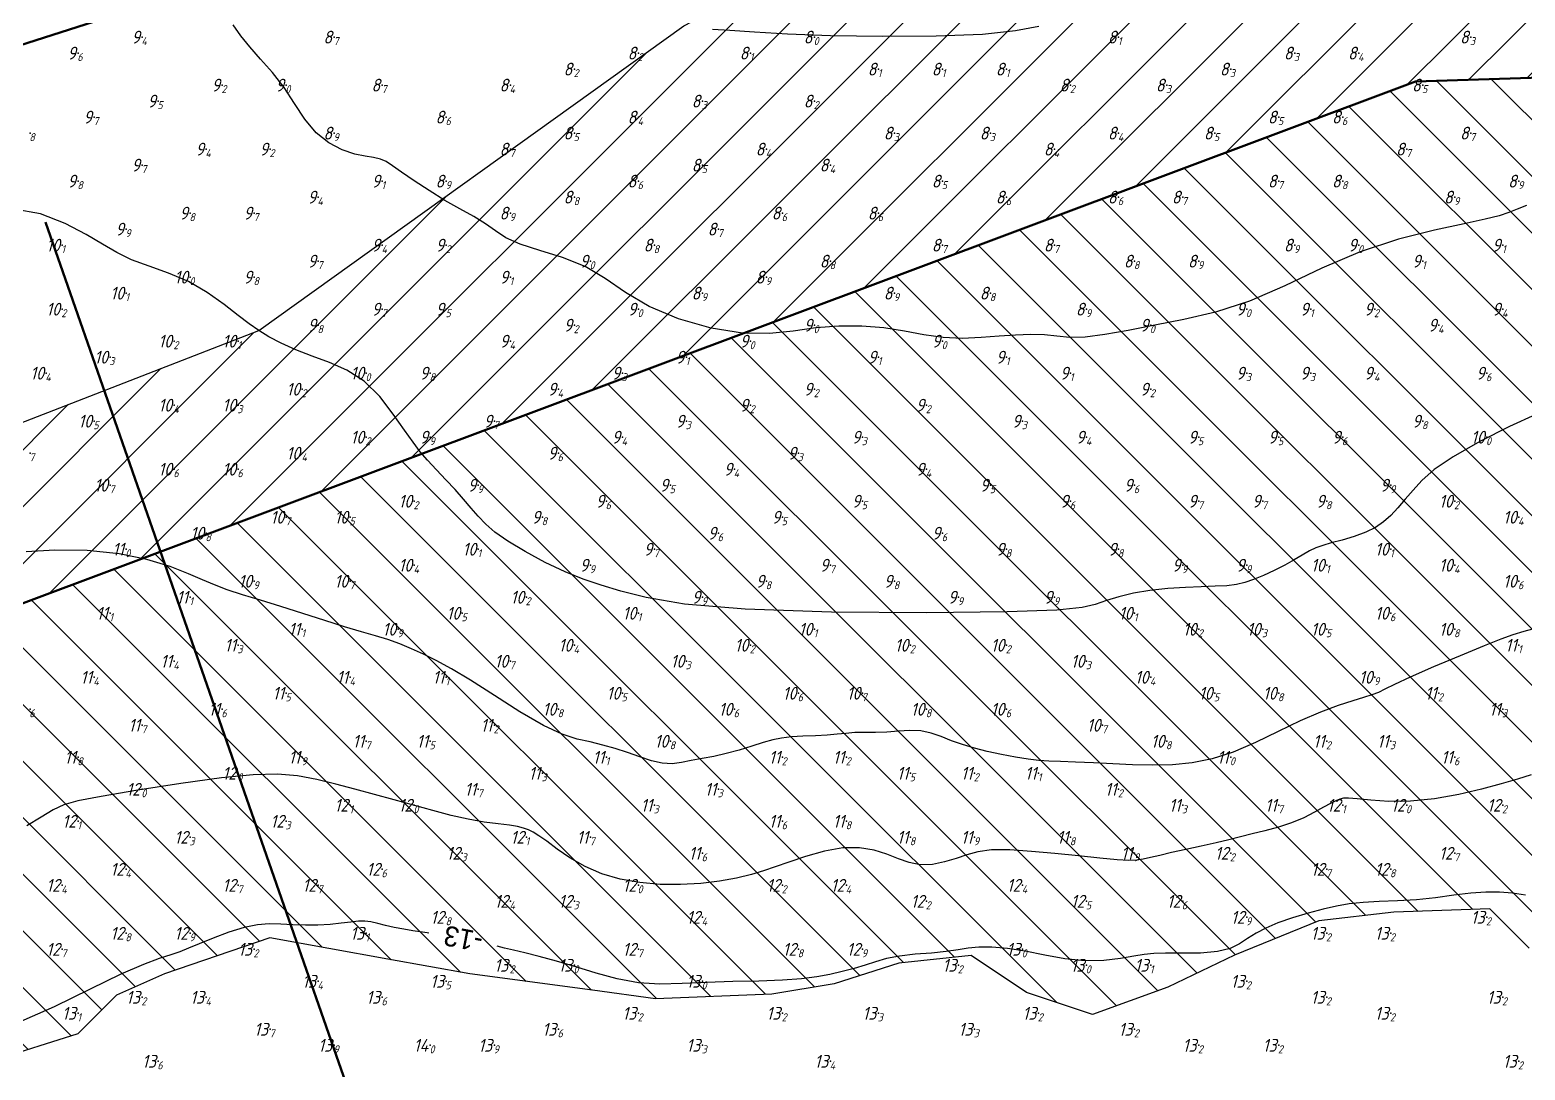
# Model space of a CAD drawing. Header units: feet. Extents: x 555402 to 556028, y 5031181 to 5031471.
# Drawn here: x 555762 to 555855.4, y 5031340.5 to 5031405.5 of the extents above; entities that cross this region are included whole.
import ezdxf
from ezdxf.enums import TextEntityAlignment as Align

# ---------------------------------------------------------------- set-up
doc = ezdxf.new("R2010")
doc.units = ezdxf.units.FT
doc.header["$LTSCALE"] = 5
doc.header["$MEASUREMENT"] = 0
for name, color, linetype in [('DEPTHS_TEXT', 7, 'CONTINUOUS'), ('POINTS', 8, 'CONTINUOUS'), ('POINTS_CON', 150, 'CONTINUOUS'), ('POINTS_ICON', 5, 'CONTINUOUS'), ('надписи', 7, 'CONTINUOUS'), ('Р__ОН_Р__ОТ', 7, 'CONTINUOUS')]:
    doc.layers.add(name, color=color, linetype=linetype)
doc.styles.add('ISO', font='iso')
doc.styles.add('TMODELF', font='tmodelf')

msp = doc.modelspace()

# ---------------------------------------------------------------- hatches: boundary and pattern name
at = {"layer": 'надписи'}
h = msp.add_hatch(dxfattribs=at)
h.set_pattern_fill('ANSI31', color=3, scale=20)
h.set_pattern_definition([(45, (49999, 150001), (-1.767766953, 1.767766953), [])])
h.paths.add_polyline_path([(555714.964, 5031352.165), (555710.898, 5031356.451), (555719.35, 5031364.55), (555776.284, 5031386.66), (555802.841, 5031405.701), (555833.352, 5031421.598), (555863.889, 5031428.732), (555912.025, 5031430.355), (555935.619, 5031436.004), (555956.183, 5031430.321), (555971.253, 5031414.506), (555982.185, 5031385.605), (555988.677, 5031368.434), (555965.436, 5031319.623), (555933.195, 5031404.906), (555848.54, 5031402.221)])
h = msp.add_hatch(dxfattribs=at)
h.set_pattern_fill('ANSI31', color=1, scale=20, angle=90)
h.set_pattern_definition([(135, (49999, 150001), (-1.767766953, -1.767766953), [])])
h.paths.add_polyline_path([(555933.307, 5031313.129), (555932.452, 5031317.399), (555938.091, 5031320.735), (555943.245, 5031319.902), (555950.805, 5031318.68), (555953.721, 5031322.924), (555953.721, 5031327.829), (555950.404, 5031331.147), (555950.071, 5031335.147), (555944.616, 5031336.101), (555939.39, 5031340.513), (555939.586, 5031345.125), (555927.865, 5031345.125), (555925.62, 5031349.036), (555924.608, 5031350.8), (555909.591, 5031350.025), (555908.379, 5031352.511), (555901.897, 5031354.689), (555895.41, 5031353.773), (555891.935, 5031351.487), (555888.362, 5031355.06), (555875.002, 5031355.592), (555870.051, 5031351.598), (555861.198, 5031348.063), (555855.653, 5031348.063), (555853.187, 5031350.529), (555847.189, 5031350.319), (555842.498, 5031349.77), (555837.245, 5031347.624), (555833.076, 5031345.639), (555828.373, 5031343.923), (555824.239, 5031345.294), (555820.789, 5031347.621), (555816.258, 5031347.134), (555812.229, 5031345.851), (555808.33, 5031345.202), (555801.068, 5031344.913), (555797.128, 5031345.437), (555789.464, 5031346.457), (555784.344, 5031347.388), (555776.977, 5031348.726), (555770.4, 5031346.466), (555767.404, 5031345.131), (555764.986, 5031342.713), (555759.688, 5031341.047), (555756.908, 5031340.831), (555752.883, 5031339.315), (555746.883, 5031340.145), (555735.975, 5031339.82), (555715.646, 5031341.444), (555707.891, 5031343.25), (555703.812, 5031344.982), (555700.378, 5031345.38), (555698.747, 5031346.089), (555848.54, 5031402.221), (555933.195, 5031404.906), (555965.436, 5031319.623)])

# ---------------------------------------------------------------- linework, layer by layer
at = {"layer": 'POINTS', "linetype": 'Continuous'}
for p in [(555769, 5031405, 9.4), (555781, 5031405, 8.7), (555811, 5031405, 8), (555830, 5031405, 8.1), (555852, 5031405, 8.3), (555765, 5031404, 9.6), (555800, 5031404, 8.2), (555807, 5031404, 8.1), (555841, 5031404, 8.3), (555845, 5031404, 8.4), (555796, 5031403, 8.2), (555815, 5031403, 8.1), (555819, 5031403, 8.1), (555823, 5031403, 8.1), (555837, 5031403, 8.3), (555774, 5031402, 9.2), (555778, 5031402, 9), (555784, 5031402, 8.7), (555792, 5031402, 8.4), (555827, 5031402, 8.2), (555833, 5031402, 8.3), (555849, 5031402, 8.5), (555770, 5031401, 9.5), (555804, 5031401, 8.3), (555811, 5031401, 8.2), (555766, 5031400, 9.7), (555788, 5031400, 8.6), (555800, 5031400, 8.4), (555840, 5031400, 8.5), (555844, 5031400, 8.6), (555762, 5031399, 9.8), (555781, 5031399, 8.9), (555796, 5031399, 8.5), (555816, 5031399, 8.3), (555822, 5031399, 8.3), (555830, 5031399, 8.4), (555836, 5031399, 8.5), (555852, 5031399, 8.7), (555773, 5031398, 9.4), (555777, 5031398, 9.2), (555792, 5031398, 8.7), (555808, 5031398, 8.4), (555826, 5031398, 8.4), (555848, 5031398, 8.7), (555769, 5031397, 9.7), (555804, 5031397, 8.5), (555812, 5031397, 8.4), (555765, 5031396, 9.8), (555784, 5031396, 9.1), (555788, 5031396, 8.9), (555800, 5031396, 8.6), (555819, 5031396, 8.5), (555840, 5031396, 8.7), (555844, 5031396, 8.8), (555855, 5031396, 8.9), (555780, 5031395, 9.4), (555796, 5031395, 8.8), (555823, 5031395, 8.6), (555830, 5031395, 8.6), (555834, 5031395, 8.7), (555851, 5031395, 8.9), (555772, 5031394, 9.8), (555776, 5031394, 9.7), (555792, 5031394, 8.9), (555809, 5031394, 8.6), (555815, 5031394, 8.6), (555768, 5031393, 9.9), (555805, 5031393, 8.7), (555764, 5031392, 10.1), (555784, 5031392, 9.4), (555788, 5031392, 9.2), (555801, 5031392, 8.8), (555819, 5031392, 8.7), (555826, 5031392, 8.7), (555841, 5031392, 8.9), (555845, 5031392, 9), (555854, 5031392, 9.1), (555780, 5031391, 9.7), (555797, 5031391, 9), (555812, 5031391, 8.8), (555831, 5031391, 8.8), (555835, 5031391, 8.9), (555849, 5031391, 9.1), (555772, 5031390, 10), (555776, 5031390, 9.8), (555792, 5031390, 9.1), (555808, 5031390, 8.9), (555768, 5031389, 10.1), (555804, 5031389, 8.9), (555816, 5031389, 8.9), (555822, 5031389, 8.8), (555764, 5031388, 10.2), (555784, 5031388, 9.7), (555788, 5031388, 9.5), (555800, 5031388, 9), (555828, 5031388, 8.9), (555838, 5031388, 9), (555842, 5031388, 9.1), (555846, 5031388, 9.2), (555854, 5031388, 9.4), (555780, 5031387, 9.8), (555796, 5031387, 9.2), (555811, 5031387, 9), (555832, 5031387, 9), (555850, 5031387, 9.4), (555771, 5031386, 10.2), (555775, 5031386, 10.1), (555792, 5031386, 9.4), (555807, 5031386, 9), (555819, 5031386, 9), (555767, 5031385, 10.3), (555803, 5031385, 9.1), (555815, 5031385, 9.1), (555823, 5031385, 9.1), (555763, 5031384, 10.4), (555783, 5031384, 10), (555787, 5031384, 9.8), (555799, 5031384, 9.3), (555827, 5031384, 9.1), (555838, 5031384, 9.3), (555842, 5031384, 9.3), (555846, 5031384, 9.4), (555853, 5031384, 9.6), (555779, 5031383, 10.2), (555795, 5031383, 9.4), (555811, 5031383, 9.2), (555832, 5031383, 9.2), (555771, 5031382, 10.4), (555775, 5031382, 10.3), (555807, 5031382, 9.2), (555818, 5031382, 9.2), (555766, 5031381, 10.5), (555791, 5031381, 9.7), (555803, 5031381, 9.3), (555824, 5031381, 9.3), (555849, 5031381, 9.8), (555783, 5031380, 10.2), (555787, 5031380, 9.9), (555799, 5031380, 9.4), (555814, 5031380, 9.3), (555828, 5031380, 9.4), (555835, 5031380, 9.5), (555840, 5031380, 9.5), (555844, 5031380, 9.6), (555853, 5031380, 10), (555762, 5031379, 10.7), (555779, 5031379, 10.4), (555795, 5031379, 9.6), (555810, 5031379, 9.3), (555771, 5031378, 10.6), (555775, 5031378, 10.6), (555806, 5031378, 9.4), (555818, 5031378, 9.4), (555767, 5031377, 10.7), (555790, 5031377, 9.9), (555802, 5031377, 9.5), (555822, 5031377, 9.5), (555831, 5031377, 9.6), (555847, 5031377, 9.9), (555786, 5031376, 10.2), (555798, 5031376, 9.6), (555814, 5031376, 9.5), (555827, 5031376, 9.6), (555835, 5031376, 9.7), (555839, 5031376, 9.7), (555843, 5031376, 9.8), (555851, 5031376, 10.2), (555778, 5031375, 10.7), (555782, 5031375, 10.5), (555794, 5031375, 9.8), (555809, 5031375, 9.5), (555855, 5031375, 10.4), (555773, 5031374, 10.8), (555805, 5031374, 9.6), (555819, 5031374, 9.6), (555768, 5031373, 11), (555790, 5031373, 10.1), (555801, 5031373, 9.7), (555823, 5031373, 9.8), (555830, 5031373, 9.8), (555847, 5031373, 10.1), (555786, 5031372, 10.4), (555797, 5031372, 9.9), (555812, 5031372, 9.7), (555834, 5031372, 9.9), (555838, 5031372, 9.9), (555843, 5031372, 10.1), (555851, 5031372, 10.4), (555776, 5031371, 10.9), (555782, 5031371, 10.7), (555808, 5031371, 9.8), (555816, 5031371, 9.8), (555855, 5031371, 10.6), (555772, 5031370, 11.1), (555793, 5031370, 10.2), (555804, 5031370, 9.9), (555820, 5031370, 9.9), (555826, 5031370, 9.9), (555767, 5031369, 11.1), (555789, 5031369, 10.5), (555800, 5031369, 10.1), (555831, 5031369, 10.1), (555847, 5031369, 10.6), (555779, 5031368, 11.1), (555785, 5031368, 10.9), (555811, 5031368, 10.1), (555835, 5031368, 10.2), (555839, 5031368, 10.3), (555843, 5031368, 10.5), (555851, 5031368, 10.8), (555775, 5031367, 11.3), (555796, 5031367, 10.4), (555807, 5031367, 10.2), (555817, 5031367, 10.2), (555823, 5031367, 10.2), (555855, 5031367, 11.1), (555771, 5031366, 11.4), (555792, 5031366, 10.7), (555803, 5031366, 10.3), (555828, 5031366, 10.3), (555766, 5031365, 11.4), (555782, 5031365, 11.4), (555788, 5031365, 11.1), (555832, 5031365, 10.4), (555846, 5031365, 10.9), (555778, 5031364, 11.5), (555799, 5031364, 10.5), (555810, 5031364, 10.6), (555814, 5031364, 10.7), (555836, 5031364, 10.5), (555840, 5031364, 10.8), (555850, 5031364, 11.2), (555762, 5031363, 11.6), (555774, 5031363, 11.6), (555795, 5031363, 10.8), (555806, 5031363, 10.6), (555818, 5031363, 10.8), (555823, 5031363, 10.6), (555854, 5031363, 11.3), (555769, 5031362, 11.7), (555791, 5031362, 11.2), (555829, 5031362, 10.7), (555783, 5031361, 11.7), (555787, 5031361, 11.5), (555802, 5031361, 10.8), (555833, 5031361, 10.8), (555843, 5031361, 11.2), (555847, 5031361, 11.3), (555765, 5031360, 11.8), (555779, 5031360, 11.9), (555798, 5031360, 11.1), (555809, 5031360, 11.2), (555813, 5031360, 11.2), (555837, 5031360, 11), (555851, 5031360, 11.6), (555775, 5031359, 12), (555794, 5031359, 11.3), (555817, 5031359, 11.5), (555821, 5031359, 11.2), (555825, 5031359, 11.1), (555769, 5031358, 12), (555790, 5031358, 11.7), (555805, 5031358, 11.3), (555830, 5031358, 11.2), (555782, 5031357, 12.1), (555786, 5031357, 12), (555801, 5031357, 11.3), (555834, 5031357, 11.3), (555840, 5031357, 11.7), (555844, 5031357, 12.1), (555848, 5031357, 12), (555854, 5031357, 12.2), (555765, 5031356, 12.1), (555778, 5031356, 12.3), (555809, 5031356, 11.6), (555813, 5031356, 11.8), (555772, 5031355, 12.3), (555793, 5031355, 12.1), (555797, 5031355, 11.7), (555817, 5031355, 11.8), (555821, 5031355, 11.9), (555827, 5031355, 11.8), (555789, 5031354, 12.3), (555804, 5031354, 11.6), (555831, 5031354, 11.9), (555837, 5031354, 12.2), (555851, 5031354, 12.7), (555768, 5031353, 12.4), (555784, 5031353, 12.6), (555843, 5031353, 12.7), (555847, 5031353, 12.8), (555764, 5031352, 12.4), (555775, 5031352, 12.7), (555780, 5031352, 12.7), (555800, 5031352, 12), (555809, 5031352, 12.2), (555813, 5031352, 12.4), (555824, 5031352, 12.4), (555792, 5031351, 12.4), (555796, 5031351, 12.3), (555818, 5031351, 12.2), (555828, 5031351, 12.5), (555834, 5031351, 12.6), (555788, 5031350, 12.8), (555804, 5031350, 12.4), (555838, 5031350, 12.9), (555853, 5031350, 13.2), (555768, 5031349, 12.8), (555772, 5031349, 12.9), (555783, 5031349, 13.1), (555843, 5031349, 13.2), (555847, 5031349, 13.2), (555764, 5031348, 12.7), (555776, 5031348, 13.2), (555800, 5031348, 12.7), (555810, 5031348, 12.8), (555814, 5031348, 12.9), (555824, 5031348, 13), (555792, 5031347, 13.2), (555796, 5031347, 13), (555820, 5031347, 13.2), (555828, 5031347, 13), (555832, 5031347, 13.1), (555780, 5031346, 13.4), (555788, 5031346, 13.5), (555804, 5031346, 13), (555838, 5031346, 13.2), (555769, 5031345, 13.2), (555773, 5031345, 13.4), (555784, 5031345, 13.6), (555843, 5031345, 13.2), (555854, 5031345, 13.2), (555765, 5031344, 13.1), (555800, 5031344, 13.2), (555809, 5031344, 13.2), (555815, 5031344, 13.3), (555825, 5031344, 13.2), (555847, 5031344, 13.2), (555777, 5031343, 13.7), (555795, 5031343, 13.6), (555821, 5031343, 13.3), (555831, 5031343, 13.2), (555781, 5031342, 13.9), (555787, 5031342, 14), (555791, 5031342, 13.9), (555804, 5031342, 13.3), (555835, 5031342, 13.2), (555840, 5031342, 13.2), (555770, 5031341, 13.6), (555812, 5031341, 13.4), (555855, 5031341, 13.2)]:
    msp.add_point(p, dxfattribs=at)
at = {"layer": 'POINTS_CON', "linetype": 'Continuous', "flags": 128}
for points in [[(555855.477, 5031394.477), (555854.898, 5031394.259), (555854.375, 5031394.042), (555853.762, 5031393.84), (555852.89, 5031393.619), (555851.583, 5031393.333), (555849.731, 5031392.935), (555847.491, 5031392.37), (555845.083, 5031391.583), (555842.698, 5031390.562), (555840.386, 5031389.466), (555838.167, 5031388.5), (555836.059, 5031387.815), (555834.08, 5031387.352), (555832.25, 5031387), (555830.59, 5031386.676), (555829.133, 5031386.407), (555827.917, 5031386.25), (555826.952, 5031386.237), (555826.141, 5031386.31), (555825.361, 5031386.389), (555824.509, 5031386.41), (555823.565, 5031386.377), (555822.528, 5031386.306), (555821.404, 5031386.222), (555820.225, 5031386.176), (555819.028, 5031386.222), (555817.835, 5031386.393), (555816.618, 5031386.626), (555815.333, 5031386.833), (555813.954, 5031386.944), (555812.519, 5031386.944), (555811.083, 5031386.833), (555809.673, 5031386.636), (555808.188, 5031386.475), (555806.5, 5031386.5), (555804.543, 5031386.821), (555802.512, 5031387.401), (555800.667, 5031388.167), (555799.185, 5031389.037), (555797.926, 5031389.907), (555796.667, 5031390.667), (555795.257, 5031391.237), (555793.835, 5031391.671), (555792.611, 5031392.056), (555791.728, 5031392.461), (555791.068, 5031392.891), (555790.444, 5031393.333), (555789.709, 5031393.783), (555788.854, 5031394.262), (555787.911, 5031394.8), (555786.922, 5031395.408), (555785.982, 5031396.023), (555785.2, 5031396.561), (555784.648, 5031396.958), (555784.247, 5031397.223), (555783.883, 5031397.383), (555783.457, 5031397.473), (555782.93, 5031397.553), (555782.278, 5031397.694), (555781.497, 5031397.96), (555780.66, 5031398.392), (555779.861, 5031399.028), (555779.164, 5031399.88), (555778.522, 5031400.861), (555777.861, 5031401.861), (555777.134, 5031402.788), (555776.394, 5031403.629), (555775.722, 5031404.389), (555775.171, 5031405.083), (555774.683, 5031405.759)], [(555825.019, 5031405.673), (555823.565, 5031405.383), (555821.5, 5031405.167), (555818.593, 5031405.052), (555815.241, 5031405.031), (555812, 5031405.083), (555809.323, 5031405.188), (555807.247, 5031405.312), (555805.708, 5031405.417), (555804.63, 5031405.478)], [(555856.154, 5031368.092), (555855.311, 5031367.856), (555854.617, 5031367.647), (555853.876, 5031367.382), (555852.833, 5031366.967), (555851.341, 5031366.348), (555849.673, 5031365.641), (555848.208, 5031365), (555847.23, 5031364.545), (555846.635, 5031364.251), (555846.222, 5031364.056), (555845.811, 5031363.9), (555845.305, 5031363.739), (555844.625, 5031363.528), (555843.716, 5031363.228), (555842.603, 5031362.818), (555841.333, 5031362.278), (555839.956, 5031361.613), (555838.538, 5031360.919), (555837.15, 5031360.317), (555835.843, 5031359.899), (555834.596, 5031359.651), (555833.367, 5031359.533), (555832.125, 5031359.506), (555830.875, 5031359.536), (555829.633, 5031359.592), (555828.423, 5031359.647), (555827.31, 5031359.695), (555826.367, 5031359.733), (555825.633, 5031359.765), (555825.005, 5031359.807), (555824.344, 5031359.881), (555823.551, 5031360.002), (555822.673, 5031360.165), (555821.794, 5031360.356), (555820.985, 5031360.563), (555820.246, 5031360.788), (555819.563, 5031361.032), (555818.921, 5031361.288), (555818.291, 5031361.513), (555817.643, 5031361.655), (555816.956, 5031361.681), (555816.241, 5031361.634), (555815.519, 5031361.576), (555814.81, 5031361.554), (555814.135, 5031361.551), (555813.517, 5031361.539), (555812.96, 5031361.495), (555812.408, 5031361.433), (555811.789, 5031361.378), (555811.057, 5031361.344), (555810.28, 5031361.319), (555809.556, 5031361.278), (555808.947, 5031361.203), (555808.392, 5031361.083), (555807.794, 5031360.913), (555807.084, 5031360.692), (555806.295, 5031360.451), (555805.486, 5031360.229), (555804.707, 5031360.054), (555803.976, 5031359.915), (555803.305, 5031359.79), (555802.694, 5031359.672), (555802.104, 5031359.599), (555801.489, 5031359.622), (555800.811, 5031359.775), (555800.081, 5031360.017), (555799.322, 5031360.289), (555798.552, 5031360.541), (555797.774, 5031360.763), (555796.989, 5031360.956), (555796.177, 5031361.141), (555795.242, 5031361.435), (555794.067, 5031361.975), (555792.594, 5031362.838), (555791, 5031363.86), (555789.517, 5031364.817), (555788.322, 5031365.536), (555787.372, 5031366.05), (555786.567, 5031366.442), (555785.818, 5031366.781), (555785.088, 5031367.083), (555784.35, 5031367.35), (555783.572, 5031367.591), (555782.694, 5031367.843), (555781.65, 5031368.15), (555780.402, 5031368.541), (555779.036, 5031368.981), (555777.667, 5031369.417), (555776.394, 5031369.808), (555775.263, 5031370.155), (555774.306, 5031370.472), (555773.519, 5031370.775), (555772.769, 5031371.096), (555771.889, 5031371.472), (555770.741, 5031371.92), (555769.296, 5031372.367), (555767.556, 5031372.722), (555765.563, 5031372.912), (555763.539, 5031372.94), (555761.75, 5031372.833)], [(555855.767, 5031358.9), (555854.919, 5031358.637), (555853.893, 5031358.33), (555852.667, 5031358), (555851.243, 5031357.676), (555849.722, 5031357.407), (555848.229, 5031357.25), (555846.879, 5031357.237), (555845.747, 5031357.315), (555844.898, 5031357.407), (555844.365, 5031357.452), (555844.05, 5031357.44), (555843.822, 5031357.38), (555843.565, 5031357.272), (555843.234, 5031357.108), (555842.798, 5031356.874), (555842.236, 5031356.566), (555841.563, 5031356.225), (555840.8, 5031355.9), (555839.976, 5031355.63), (555839.137, 5031355.407), (555838.339, 5031355.211), (555837.61, 5031355.025), (555836.888, 5031354.838), (555836.089, 5031354.644), (555835.161, 5031354.439), (555834.189, 5031354.233), (555833.294, 5031354.04), (555832.567, 5031353.871), (555831.995, 5031353.733), (555831.536, 5031353.631), (555831.129, 5031353.569), (555830.637, 5031353.554), (555829.905, 5031353.595), (555828.824, 5031353.694), (555827.483, 5031353.832), (555826.017, 5031353.983), (555824.556, 5031354.121), (555823.206, 5031354.21), (555822.067, 5031354.211), (555821.199, 5031354.1), (555820.506, 5031353.907), (555819.85, 5031353.678), (555819.126, 5031353.458), (555818.361, 5031353.305), (555817.611, 5031353.278), (555816.917, 5031353.414), (555816.241, 5031353.66), (555815.528, 5031353.944), (555814.728, 5031354.193), (555813.818, 5031354.344), (555812.778, 5031354.333), (555811.615, 5031354.128), (555810.44, 5031353.798), (555809.389, 5031353.444), (555808.549, 5031353.144), (555807.821, 5031352.893), (555807.056, 5031352.667), (555806.136, 5031352.449), (555805.068, 5031352.255), (555803.889, 5031352.111), (555802.637, 5031352.039), (555801.354, 5031352.053), (555800.083, 5031352.167), (555798.864, 5031352.389), (555797.719, 5031352.722), (555796.667, 5031353.167), (555795.726, 5031353.707), (555794.92, 5031354.265), (555794.271, 5031354.75), (555793.789, 5031355.091), (555793.427, 5031355.312), (555793.125, 5031355.458), (555792.822, 5031355.571), (555792.449, 5031355.665), (555791.938, 5031355.75), (555791.236, 5031355.838), (555790.368, 5031355.954), (555789.375, 5031356.125), (555788.295, 5031356.37), (555787.15, 5031356.671), (555785.958, 5031357), (555784.739, 5031357.333), (555783.511, 5031357.667), (555782.292, 5031358), (555781.094, 5031358.327), (555779.906, 5031358.617), (555778.708, 5031358.833), (555777.449, 5031358.94), (555775.94, 5031358.912), (555773.958, 5031358.722), (555771.412, 5031358.37), (555768.723, 5031357.944), (555766.444, 5031357.556), (555764.975, 5031357.278), (555764.099, 5031357.037), (555763.444, 5031356.722), (555762.701, 5031356.257), (555761.79, 5031355.706)], [(555855.41, 5031351.386), (555854.6, 5031351.5), (555853.793, 5031351.567), (555852.941, 5031351.567), (555852, 5031351.5), (555850.941, 5031351.374), (555849.793, 5031351.226), (555848.6, 5031351.1), (555847.41, 5031351.027), (555846.279, 5031350.984), (555845.267, 5031350.933), (555844.404, 5031350.844), (555843.611, 5031350.705), (555842.778, 5031350.511), (555841.833, 5031350.262), (555840.852, 5031349.971), (555839.944, 5031349.656), (555839.195, 5031349.33), (555838.582, 5031349), (555838.056, 5031348.667), (555837.554, 5031348.34), (555836.968, 5031348.056), (555836.178, 5031347.856), (555835.119, 5031347.765), (555833.962, 5031347.749), (555832.933, 5031347.756), (555832.188, 5031347.739), (555831.597, 5031347.683), (555830.956, 5031347.578), (555830.106, 5031347.428), (555829.064, 5031347.301), (555827.889, 5031347.278), (555826.64, 5031347.411), (555825.379, 5031347.64), (555824.167, 5031347.875), (555823.059, 5031348.042), (555822.085, 5031348.127), (555821.267, 5031348.133), (555820.599, 5031348.067), (555819.968, 5031347.961), (555819.233, 5031347.853), (555818.303, 5031347.768), (555817.278, 5031347.687), (555816.308, 5031347.578), (555815.505, 5031347.419), (555814.82, 5031347.222), (555814.167, 5031347.011), (555813.474, 5031346.805), (555812.735, 5031346.61), (555811.958, 5031346.433), (555811.136, 5031346.279), (555810.184, 5031346.154), (555809, 5031346.067), (555807.528, 5031346.017), (555805.889, 5031345.983), (555804.25, 5031345.933), (555802.741, 5031345.858), (555801.343, 5031345.82), (555800, 5031345.9), (555798.67, 5031346.152), (555797.361, 5031346.518), (555796.092, 5031346.91), (555794.89, 5031347.258), (555793.806, 5031347.545), (555792.896, 5031347.773), (555792.194, 5031347.945), (555791.645, 5031348.078), (555791.172, 5031348.191)], [(555786.917, 5031349.009), (555786.814, 5031349.025), (555786.649, 5031349.049), (555786.357, 5031349.091), (555785.902, 5031349.158), (555785.339, 5031349.25), (555784.751, 5031349.364), (555784.206, 5031349.495), (555783.718, 5031349.62), (555783.286, 5031349.714), (555782.901, 5031349.756), (555782.506, 5031349.75), (555782.033, 5031349.705), (555781.435, 5031349.632), (555780.735, 5031349.558), (555779.975, 5031349.511), (555779.195, 5031349.509), (555778.419, 5031349.537), (555777.667, 5031349.571), (555776.944, 5031349.583), (555776.2, 5031349.53), (555775.367, 5031349.367), (555774.411, 5031349.07), (555773.433, 5031348.701), (555772.567, 5031348.344), (555771.901, 5031348.064), (555771.349, 5031347.843), (555770.783, 5031347.644), (555770.072, 5031347.417), (555769.078, 5031347.057), (555767.667, 5031346.444), (555765.756, 5031345.514), (555763.494, 5031344.412), (555761.083, 5031343.333)]]:
    msp.add_lwpolyline(points, dxfattribs=at)
at = {"layer": 'POINTS_ICON', "linetype": 'Continuous', "flags": 128}
msp.add_lwpolyline([(555856.056, 5031381.417), (555854.42, 5031380.671), (555852.562, 5031379.727), (555850.889, 5031378.778), (555849.71, 5031377.972), (555848.938, 5031377.296), (555848.389, 5031376.694), (555847.905, 5031376.123), (555847.447, 5031375.59), (555847, 5031375.111), (555846.547, 5031374.702), (555846.045, 5031374.354), (555845.444, 5031374.056), (555844.722, 5031373.796), (555843.963, 5031373.574), (555843.278, 5031373.389), (555842.746, 5031373.235), (555842.319, 5031373.08), (555841.917, 5031372.889), (555841.471, 5031372.634), (555840.96, 5031372.329), (555840.375, 5031372), (555839.719, 5031371.671), (555839.045, 5031371.366), (555838.417, 5031371.111), (555837.874, 5031370.924), (555837.353, 5031370.798), (555836.764, 5031370.722), (555836.035, 5031370.681), (555835.164, 5031370.652), (555834.167, 5031370.611), (555833.071, 5031370.536), (555831.957, 5031370.418), (555830.917, 5031370.25), (555830.02, 5031370.033), (555829.24, 5031369.791), (555828.528, 5031369.556), (555827.713, 5031369.353), (555826.143, 5031369.193), (555823.042, 5031369.083), (555818, 5031369.034), (555812.069, 5031369.077), (555806.667, 5031369.25), (555802.879, 5031369.57), (555800.477, 5031369.976), (555798.903, 5031370.389), (555797.666, 5031370.754), (555796.552, 5031371.126), (555795.417, 5031371.583), (555794.167, 5031372.179), (555792.917, 5031372.849), (555791.833, 5031373.5), (555791.037, 5031374.064), (555790.463, 5031374.566), (555790, 5031375.056), (555789.551, 5031375.574), (555789.078, 5031376.13), (555788.556, 5031376.722), (555787.973, 5031377.346), (555787.379, 5031377.969), (555786.833, 5031378.556), (555786.372, 5031379.095), (555785.924, 5031379.683), (555785.389, 5031380.444), (555784.69, 5031381.447), (555783.837, 5031382.535), (555782.861, 5031383.5), (555781.796, 5031384.187), (555780.694, 5031384.665), (555779.611, 5031385.056), (555778.598, 5031385.459), (555777.689, 5031385.874), (555776.917, 5031386.278), (555776.284, 5031386.66), (555775.688, 5031387.08), (555775, 5031387.611), (555774.119, 5031388.294), (555773.066, 5031389.039), (555771.889, 5031389.722), (555770.646, 5031390.254), (555769.428, 5031390.681), (555768.333, 5031391.083), (555767.414, 5031391.531), (555766.531, 5031392.052), (555765.5, 5031392.667), (555764.185, 5031393.355), (555762.648, 5031393.951), (555761, 5031394.25)], dxfattribs=at)
at = {"layer": 'надписи', "color": 6, "linetype": 'Continuous', "lineweight": 50}
msp.add_line((555762.953, 5031393.431), (555804.305, 5031275.036), dxfattribs=at)
at = {"layer": 'надписи', "color": 3, "flags": 128}
msp.add_lwpolyline([(555714.964, 5031352.165), (555710.898, 5031356.451), (555719.35, 5031364.55), (555776.284, 5031386.66), (555802.841, 5031405.701), (555833.352, 5031421.598), (555863.889, 5031428.732), (555912.025, 5031430.355), (555935.619, 5031436.004), (555956.183, 5031430.321), (555971.253, 5031414.506), (555982.185, 5031385.605), (555988.677, 5031368.434), (555965.436, 5031319.623), (555933.195, 5031404.906), (555848.54, 5031402.221), (555714.964, 5031352.165)], dxfattribs=at)
at = {"layer": 'надписи', "color": 1, "linetype": 'Continuous', "lineweight": 100, "flags": 128}
msp.add_lwpolyline([(555696.236, 5031345.147), (555848.54, 5031402.221), (555933.195, 5031404.906), (555965.436, 5031319.623), (555724.081, 5031270.839), (555696.236, 5031345.147)], dxfattribs=at)
at = {"layer": 'надписи', "color": 1, "flags": 128}
for points in [[(555698.747, 5031346.089), (555848.54, 5031402.221), (555933.195, 5031404.906), (555965.436, 5031319.623), (555933.307, 5031313.129)], [(555855.653, 5031348.063), (555853.187, 5031350.529), (555847.189, 5031350.319), (555842.498, 5031349.77), (555837.245, 5031347.624), (555833.076, 5031345.639), (555828.373, 5031343.923), (555824.239, 5031345.294), (555820.789, 5031347.621), (555816.258, 5031347.134), (555812.229, 5031345.851), (555808.33, 5031345.202), (555801.068, 5031344.913), (555797.128, 5031345.437), (555789.464, 5031346.457), (555784.344, 5031347.388), (555776.977, 5031348.726), (555770.4, 5031346.466), (555767.404, 5031345.131), (555764.986, 5031342.713), (555759.688, 5031341.047)]]:
    msp.add_lwpolyline(points, dxfattribs=at)
at = {"layer": 'Р__ОН_Р__ОТ', "color": 96, "linetype": 'Continuous', "lineweight": 50, "flags": 128}
msp.add_lwpolyline([(555417.7, 5031197.3), (555647.7, 5031255.4), (555995.5, 5031325.7), (556001.9, 5031346.7), (555967.5, 5031457.8), (555918.6, 5031446.9), (555891.9, 5031446.3), (555408.8, 5031291.6), (555417.7, 5031197.3)], close=True, dxfattribs=at)

# ---------------------------------------------------------------- texts
at = {"layer": 'DEPTHS_TEXT', "linetype": 'Continuous', "style": 'ISO', "oblique": 15}
for s, p in [('9', (555768.866, 5031405)), ('8', (555780.866, 5031405)), ('8', (555810.866, 5031405)), ('8', (555829.866, 5031405)), ('8', (555851.866, 5031405)), ('9', (555764.866, 5031404)), ('8', (555799.866, 5031404)), ('8', (555806.866, 5031404)), ('8', (555840.866, 5031404)), ('8', (555844.866, 5031404)), ('8', (555795.866, 5031403)), ('8', (555814.866, 5031403)), ('8', (555818.866, 5031403)), ('8', (555822.866, 5031403)), ('8', (555836.866, 5031403)), ('9', (555773.866, 5031402)), ('9', (555777.866, 5031402)), ('8', (555783.866, 5031402)), ('8', (555791.866, 5031402)), ('8', (555826.866, 5031402)), ('8', (555832.866, 5031402)), ('8', (555848.866, 5031402)), ('9', (555769.866, 5031401)), ('8', (555803.866, 5031401)), ('8', (555810.866, 5031401)), ('9', (555765.866, 5031400)), ('8', (555787.866, 5031400)), ('8', (555799.866, 5031400)), ('8', (555839.866, 5031400)), ('8', (555843.866, 5031400)), ('8', (555780.866, 5031399)), ('8', (555795.866, 5031399)), ('8', (555815.866, 5031399)), ('8', (555821.866, 5031399)), ('8', (555829.866, 5031399)), ('8', (555835.866, 5031399)), ('8', (555851.866, 5031399)), ('9', (555772.866, 5031398)), ('9', (555776.866, 5031398)), ('8', (555791.866, 5031398)), ('8', (555807.866, 5031398)), ('8', (555825.866, 5031398)), ('8', (555847.866, 5031398)), ('9', (555768.866, 5031397)), ('8', (555803.866, 5031397)), ('8', (555811.866, 5031397)), ('9', (555764.866, 5031396)), ('9', (555783.866, 5031396)), ('8', (555787.866, 5031396)), ('8', (555799.866, 5031396)), ('8', (555818.866, 5031396)), ('8', (555839.866, 5031396)), ('8', (555843.866, 5031396)), ('8', (555854.866, 5031396)), ('9', (555779.866, 5031395)), ('8', (555795.866, 5031395)), ('8', (555822.866, 5031395)), ('8', (555829.866, 5031395)), ('8', (555833.866, 5031395)), ('8', (555850.866, 5031395)), ('9', (555771.866, 5031394)), ('9', (555775.866, 5031394)), ('8', (555791.866, 5031394)), ('8', (555808.866, 5031394)), ('8', (555814.866, 5031394)), ('9', (555767.866, 5031393)), ('8', (555804.866, 5031393)), ('10', (555763.866, 5031392)), ('9', (555783.866, 5031392)), ('9', (555787.866, 5031392)), ('8', (555800.866, 5031392)), ('8', (555818.866, 5031392)), ('8', (555825.866, 5031392)), ('8', (555840.866, 5031392)), ('9', (555844.866, 5031392)), ('9', (555853.866, 5031392)), ('9', (555779.866, 5031391)), ('9', (555796.866, 5031391)), ('8', (555811.866, 5031391)), ('8', (555830.866, 5031391)), ('8', (555834.866, 5031391)), ('9', (555848.866, 5031391)), ('10', (555771.866, 5031390)), ('9', (555775.866, 5031390)), ('9', (555791.866, 5031390)), ('8', (555807.866, 5031390)), ('10', (555767.866, 5031389)), ('8', (555803.866, 5031389)), ('8', (555815.866, 5031389)), ('8', (555821.866, 5031389)), ('10', (555763.866, 5031388)), ('9', (555783.866, 5031388)), ('9', (555787.866, 5031388)), ('9', (555799.866, 5031388)), ('8', (555827.866, 5031388)), ('9', (555837.866, 5031388)), ('9', (555841.866, 5031388)), ('9', (555845.866, 5031388)), ('9', (555853.866, 5031388)), ('9', (555779.866, 5031387)), ('9', (555795.866, 5031387)), ('9', (555810.866, 5031387)), ('9', (555831.866, 5031387)), ('9', (555849.866, 5031387)), ('10', (555770.866, 5031386)), ('10', (555774.866, 5031386)), ('9', (555791.866, 5031386)), ('9', (555806.866, 5031386)), ('9', (555818.866, 5031386)), ('10', (555766.866, 5031385)), ('9', (555802.866, 5031385)), ('9', (555814.866, 5031385)), ('9', (555822.866, 5031385)), ('10', (555762.866, 5031384)), ('10', (555782.866, 5031384)), ('9', (555786.866, 5031384)), ('9', (555798.866, 5031384)), ('9', (555826.866, 5031384)), ('9', (555837.866, 5031384)), ('9', (555841.866, 5031384)), ('9', (555845.866, 5031384)), ('9', (555852.866, 5031384)), ('10', (555778.866, 5031383)), ('9', (555794.866, 5031383)), ('9', (555810.866, 5031383)), ('9', (555831.866, 5031383)), ('10', (555770.866, 5031382)), ('10', (555774.866, 5031382)), ('9', (555806.866, 5031382)), ('9', (555817.866, 5031382)), ('10', (555765.866, 5031381)), ('9', (555790.866, 5031381)), ('9', (555802.866, 5031381)), ('9', (555823.866, 5031381)), ('9', (555848.866, 5031381)), ('10', (555782.866, 5031380)), ('9', (555786.866, 5031380)), ('9', (555798.866, 5031380)), ('9', (555813.866, 5031380)), ('9', (555827.866, 5031380)), ('9', (555834.866, 5031380)), ('9', (555839.866, 5031380)), ('9', (555843.866, 5031380)), ('10', (555852.866, 5031380)), ('10', (555778.866, 5031379)), ('9', (555794.866, 5031379)), ('9', (555809.866, 5031379)), ('10', (555770.866, 5031378)), ('10', (555774.866, 5031378)), ('9', (555805.866, 5031378)), ('9', (555817.866, 5031378)), ('10', (555766.866, 5031377)), ('9', (555789.866, 5031377)), ('9', (555801.866, 5031377)), ('9', (555821.866, 5031377)), ('9', (555830.866, 5031377)), ('9', (555846.866, 5031377)), ('10', (555785.866, 5031376)), ('9', (555797.866, 5031376)), ('9', (555813.866, 5031376)), ('9', (555826.866, 5031376)), ('9', (555834.866, 5031376)), ('9', (555838.866, 5031376)), ('9', (555842.866, 5031376)), ('10', (555850.866, 5031376)), ('10', (555777.866, 5031375)), ('10', (555781.866, 5031375)), ('9', (555793.866, 5031375)), ('9', (555808.866, 5031375)), ('10', (555854.866, 5031375)), ('10', (555772.866, 5031374)), ('9', (555804.866, 5031374)), ('9', (555818.866, 5031374)), ('11', (555767.866, 5031373)), ('10', (555789.866, 5031373)), ('9', (555800.866, 5031373)), ('9', (555822.866, 5031373)), ('9', (555829.866, 5031373)), ('10', (555846.866, 5031373)), ('10', (555785.866, 5031372)), ('9', (555796.866, 5031372)), ('9', (555811.866, 5031372)), ('9', (555833.866, 5031372)), ('9', (555837.866, 5031372)), ('10', (555842.866, 5031372)), ('10', (555850.866, 5031372)), ('10', (555775.866, 5031371)), ('10', (555781.866, 5031371)), ('9', (555807.866, 5031371)), ('9', (555815.866, 5031371)), ('10', (555854.866, 5031371)), ('11', (555771.866, 5031370)), ('10', (555792.866, 5031370)), ('9', (555803.866, 5031370)), ('9', (555819.866, 5031370)), ('9', (555825.866, 5031370)), ('11', (555766.866, 5031369)), ('10', (555788.866, 5031369)), ('10', (555799.866, 5031369)), ('10', (555830.866, 5031369)), ('10', (555846.866, 5031369)), ('11', (555778.866, 5031368)), ('10', (555784.866, 5031368)), ('10', (555810.866, 5031368)), ('10', (555834.866, 5031368)), ('10', (555838.866, 5031368)), ('10', (555842.866, 5031368)), ('10', (555850.866, 5031368)), ('11', (555774.866, 5031367)), ('10', (555795.866, 5031367)), ('10', (555806.866, 5031367)), ('10', (555816.866, 5031367)), ('10', (555822.866, 5031367)), ('11', (555854.866, 5031367)), ('11', (555770.866, 5031366)), ('10', (555791.866, 5031366)), ('10', (555802.866, 5031366)), ('10', (555827.866, 5031366)), ('11', (555765.866, 5031365)), ('11', (555781.866, 5031365)), ('11', (555787.866, 5031365)), ('10', (555831.866, 5031365)), ('10', (555845.866, 5031365)), ('11', (555777.866, 5031364)), ('10', (555798.866, 5031364)), ('10', (555809.866, 5031364)), ('10', (555813.866, 5031364)), ('10', (555835.866, 5031364)), ('10', (555839.866, 5031364)), ('11', (555849.866, 5031364)), ('11', (555773.866, 5031363)), ('10', (555794.866, 5031363)), ('10', (555805.866, 5031363)), ('10', (555817.866, 5031363)), ('10', (555822.866, 5031363)), ('11', (555853.866, 5031363)), ('11', (555768.866, 5031362)), ('11', (555790.866, 5031362)), ('10', (555828.866, 5031362)), ('11', (555782.866, 5031361)), ('11', (555786.866, 5031361)), ('10', (555801.866, 5031361)), ('10', (555832.866, 5031361)), ('11', (555842.866, 5031361)), ('11', (555846.866, 5031361)), ('11', (555764.866, 5031360)), ('11', (555778.866, 5031360)), ('11', (555797.866, 5031360)), ('11', (555808.866, 5031360)), ('11', (555812.866, 5031360)), ('11', (555836.866, 5031360)), ('11', (555850.866, 5031360)), ('12', (555774.866, 5031359)), ('11', (555793.866, 5031359)), ('11', (555816.866, 5031359)), ('11', (555820.866, 5031359)), ('11', (555824.866, 5031359)), ('12', (555768.866, 5031358)), ('11', (555789.866, 5031358)), ('11', (555804.866, 5031358)), ('11', (555829.866, 5031358)), ('12', (555781.866, 5031357)), ('12', (555785.866, 5031357)), ('11', (555800.866, 5031357)), ('11', (555833.866, 5031357)), ('11', (555839.866, 5031357)), ('12', (555843.866, 5031357)), ('12', (555847.866, 5031357)), ('12', (555853.866, 5031357)), ('12', (555764.866, 5031356)), ('12', (555777.866, 5031356)), ('11', (555808.866, 5031356)), ('11', (555812.866, 5031356)), ('12', (555771.866, 5031355)), ('12', (555792.866, 5031355)), ('11', (555796.866, 5031355)), ('11', (555816.866, 5031355)), ('11', (555820.866, 5031355)), ('11', (555826.866, 5031355)), ('12', (555788.866, 5031354)), ('11', (555803.866, 5031354)), ('11', (555830.866, 5031354)), ('12', (555836.866, 5031354)), ('12', (555850.866, 5031354)), ('12', (555767.866, 5031353)), ('12', (555783.866, 5031353)), ('12', (555842.866, 5031353)), ('12', (555846.866, 5031353)), ('12', (555763.866, 5031352)), ('12', (555774.866, 5031352)), ('12', (555779.866, 5031352)), ('12', (555799.866, 5031352)), ('12', (555808.866, 5031352)), ('12', (555812.866, 5031352)), ('12', (555823.866, 5031352)), ('12', (555791.866, 5031351)), ('12', (555795.866, 5031351)), ('12', (555817.866, 5031351)), ('12', (555827.866, 5031351)), ('12', (555833.866, 5031351)), ('12', (555787.866, 5031350)), ('12', (555803.866, 5031350)), ('12', (555837.866, 5031350)), ('13', (555852.866, 5031350)), ('12', (555767.866, 5031349)), ('12', (555771.866, 5031349)), ('13', (555782.866, 5031349)), ('13', (555842.866, 5031349)), ('13', (555846.866, 5031349)), ('12', (555763.866, 5031348)), ('13', (555775.866, 5031348)), ('12', (555799.866, 5031348)), ('12', (555809.866, 5031348)), ('12', (555813.866, 5031348)), ('13', (555823.866, 5031348)), ('13', (555791.866, 5031347)), ('13', (555795.866, 5031347)), ('13', (555819.866, 5031347)), ('13', (555827.866, 5031347)), ('13', (555831.866, 5031347)), ('13', (555779.866, 5031346)), ('13', (555787.866, 5031346)), ('13', (555803.866, 5031346)), ('13', (555837.866, 5031346)), ('13', (555768.866, 5031345)), ('13', (555772.866, 5031345)), ('13', (555783.866, 5031345)), ('13', (555842.866, 5031345)), ('13', (555853.866, 5031345)), ('13', (555764.866, 5031344)), ('13', (555799.866, 5031344)), ('13', (555808.866, 5031344)), ('13', (555814.866, 5031344)), ('13', (555824.866, 5031344)), ('13', (555846.866, 5031344)), ('13', (555776.866, 5031343)), ('13', (555794.866, 5031343)), ('13', (555820.866, 5031343)), ('13', (555830.866, 5031343)), ('13', (555780.866, 5031342)), ('14', (555786.866, 5031342)), ('13', (555790.866, 5031342)), ('13', (555803.866, 5031342)), ('13', (555834.866, 5031342)), ('13', (555839.866, 5031342)), ('13', (555769.866, 5031341)), ('13', (555811.866, 5031341)), ('13', (555854.866, 5031341))]:
    msp.add_text(s, height=0.8, dxfattribs=at).set_placement(p, align=Align.MIDDLE_RIGHT)
for s, p in [('4', (555768.95, 5031405)), ('7', (555780.95, 5031405)), ('0', (555810.95, 5031405)), ('1', (555829.95, 5031405)), ('3', (555851.95, 5031405)), ('6', (555764.95, 5031404)), ('2', (555799.95, 5031404)), ('1', (555806.95, 5031404)), ('3', (555840.95, 5031404)), ('4', (555844.95, 5031404)), ('2', (555795.95, 5031403)), ('1', (555814.95, 5031403)), ('1', (555818.95, 5031403)), ('1', (555822.95, 5031403)), ('3', (555836.95, 5031403)), ('2', (555773.95, 5031402)), ('0', (555777.95, 5031402)), ('7', (555783.95, 5031402)), ('4', (555791.95, 5031402)), ('2', (555826.95, 5031402)), ('3', (555832.95, 5031402)), ('5', (555848.95, 5031402)), ('5', (555769.95, 5031401)), ('3', (555803.95, 5031401)), ('2', (555810.95, 5031401)), ('7', (555765.95, 5031400)), ('6', (555787.95, 5031400)), ('4', (555799.95, 5031400)), ('5', (555839.95, 5031400)), ('6', (555843.95, 5031400)), ('8', (555761.95, 5031399)), ('9', (555780.95, 5031399)), ('5', (555795.95, 5031399)), ('3', (555815.95, 5031399)), ('3', (555821.95, 5031399)), ('4', (555829.95, 5031399)), ('5', (555835.95, 5031399)), ('7', (555851.95, 5031399)), ('4', (555772.95, 5031398)), ('2', (555776.95, 5031398)), ('7', (555791.95, 5031398)), ('4', (555807.95, 5031398)), ('4', (555825.95, 5031398)), ('7', (555847.95, 5031398)), ('7', (555768.95, 5031397)), ('5', (555803.95, 5031397)), ('4', (555811.95, 5031397)), ('8', (555764.95, 5031396)), ('1', (555783.95, 5031396)), ('9', (555787.95, 5031396)), ('6', (555799.95, 5031396)), ('5', (555818.95, 5031396)), ('7', (555839.95, 5031396)), ('8', (555843.95, 5031396)), ('9', (555854.95, 5031396)), ('4', (555779.95, 5031395)), ('8', (555795.95, 5031395)), ('6', (555822.95, 5031395)), ('6', (555829.95, 5031395)), ('7', (555833.95, 5031395)), ('9', (555850.95, 5031395)), ('8', (555771.95, 5031394)), ('7', (555775.95, 5031394)), ('9', (555791.95, 5031394)), ('6', (555808.95, 5031394)), ('6', (555814.95, 5031394)), ('9', (555767.95, 5031393)), ('7', (555804.95, 5031393)), ('1', (555763.95, 5031392)), ('4', (555783.95, 5031392)), ('2', (555787.95, 5031392)), ('8', (555800.95, 5031392)), ('7', (555818.95, 5031392)), ('7', (555825.95, 5031392)), ('9', (555840.95, 5031392)), ('0', (555844.95, 5031392)), ('1', (555853.95, 5031392)), ('7', (555779.95, 5031391)), ('0', (555796.95, 5031391)), ('8', (555811.95, 5031391)), ('8', (555830.95, 5031391)), ('9', (555834.95, 5031391)), ('1', (555848.95, 5031391)), ('0', (555771.95, 5031390)), ('8', (555775.95, 5031390)), ('1', (555791.95, 5031390)), ('9', (555807.95, 5031390)), ('1', (555767.95, 5031389)), ('9', (555803.95, 5031389)), ('9', (555815.95, 5031389)), ('8', (555821.95, 5031389)), ('2', (555763.95, 5031388)), ('7', (555783.95, 5031388)), ('5', (555787.95, 5031388)), ('0', (555799.95, 5031388)), ('9', (555827.95, 5031388)), ('0', (555837.95, 5031388)), ('1', (555841.95, 5031388)), ('2', (555845.95, 5031388)), ('4', (555853.95, 5031388)), ('8', (555779.95, 5031387)), ('2', (555795.95, 5031387)), ('0', (555810.95, 5031387)), ('0', (555831.95, 5031387)), ('4', (555849.95, 5031387)), ('2', (555770.95, 5031386)), ('1', (555774.95, 5031386)), ('4', (555791.95, 5031386)), ('0', (555806.95, 5031386)), ('0', (555818.95, 5031386)), ('3', (555766.95, 5031385)), ('1', (555802.95, 5031385)), ('1', (555814.95, 5031385)), ('1', (555822.95, 5031385)), ('4', (555762.95, 5031384)), ('0', (555782.95, 5031384)), ('8', (555786.95, 5031384)), ('3', (555798.95, 5031384)), ('1', (555826.95, 5031384)), ('3', (555837.95, 5031384)), ('3', (555841.95, 5031384)), ('4', (555845.95, 5031384)), ('6', (555852.95, 5031384)), ('2', (555778.95, 5031383)), ('4', (555794.95, 5031383)), ('2', (555810.95, 5031383)), ('2', (555831.95, 5031383)), ('4', (555770.95, 5031382)), ('3', (555774.95, 5031382)), ('2', (555806.95, 5031382)), ('2', (555817.95, 5031382)), ('5', (555765.95, 5031381)), ('7', (555790.95, 5031381)), ('3', (555802.95, 5031381)), ('3', (555823.95, 5031381)), ('8', (555848.95, 5031381)), ('2', (555782.95, 5031380)), ('9', (555786.95, 5031380)), ('4', (555798.95, 5031380)), ('3', (555813.95, 5031380)), ('4', (555827.95, 5031380)), ('5', (555834.95, 5031380)), ('5', (555839.95, 5031380)), ('6', (555843.95, 5031380)), ('0', (555852.95, 5031380)), ('7', (555761.95, 5031379)), ('4', (555778.95, 5031379)), ('6', (555794.95, 5031379)), ('3', (555809.95, 5031379)), ('6', (555770.95, 5031378)), ('6', (555774.95, 5031378)), ('4', (555805.95, 5031378)), ('4', (555817.95, 5031378)), ('7', (555766.95, 5031377)), ('9', (555789.95, 5031377)), ('5', (555801.95, 5031377)), ('5', (555821.95, 5031377)), ('6', (555830.95, 5031377)), ('9', (555846.95, 5031377)), ('2', (555785.95, 5031376)), ('6', (555797.95, 5031376)), ('5', (555813.95, 5031376)), ('6', (555826.95, 5031376)), ('7', (555834.95, 5031376)), ('7', (555838.95, 5031376)), ('8', (555842.95, 5031376)), ('2', (555850.95, 5031376)), ('7', (555777.95, 5031375)), ('5', (555781.95, 5031375)), ('8', (555793.95, 5031375)), ('5', (555808.95, 5031375)), ('4', (555854.95, 5031375)), ('8', (555772.95, 5031374)), ('6', (555804.95, 5031374)), ('6', (555818.95, 5031374)), ('0', (555767.95, 5031373)), ('1', (555789.95, 5031373)), ('7', (555800.95, 5031373)), ('8', (555822.95, 5031373)), ('8', (555829.95, 5031373)), ('1', (555846.95, 5031373)), ('4', (555785.95, 5031372)), ('9', (555796.95, 5031372)), ('7', (555811.95, 5031372)), ('9', (555833.95, 5031372)), ('9', (555837.95, 5031372)), ('1', (555842.95, 5031372)), ('4', (555850.95, 5031372)), ('9', (555775.95, 5031371)), ('7', (555781.95, 5031371)), ('8', (555807.95, 5031371)), ('8', (555815.95, 5031371)), ('6', (555854.95, 5031371)), ('1', (555771.95, 5031370)), ('2', (555792.95, 5031370)), ('9', (555803.95, 5031370)), ('9', (555819.95, 5031370)), ('9', (555825.95, 5031370)), ('1', (555766.95, 5031369)), ('5', (555788.95, 5031369)), ('1', (555799.95, 5031369)), ('1', (555830.95, 5031369)), ('6', (555846.95, 5031369)), ('1', (555778.95, 5031368)), ('9', (555784.95, 5031368)), ('1', (555810.95, 5031368)), ('2', (555834.95, 5031368)), ('3', (555838.95, 5031368)), ('5', (555842.95, 5031368)), ('8', (555850.95, 5031368)), ('3', (555774.95, 5031367)), ('4', (555795.95, 5031367)), ('2', (555806.95, 5031367)), ('2', (555816.95, 5031367)), ('2', (555822.95, 5031367)), ('1', (555854.95, 5031367)), ('4', (555770.95, 5031366)), ('7', (555791.95, 5031366)), ('3', (555802.95, 5031366)), ('3', (555827.95, 5031366)), ('4', (555765.95, 5031365)), ('4', (555781.95, 5031365)), ('1', (555787.95, 5031365)), ('4', (555831.95, 5031365)), ('9', (555845.95, 5031365)), ('5', (555777.95, 5031364)), ('5', (555798.95, 5031364)), ('6', (555809.95, 5031364)), ('7', (555813.95, 5031364)), ('5', (555835.95, 5031364)), ('8', (555839.95, 5031364)), ('2', (555849.95, 5031364)), ('6', (555761.95, 5031363)), ('6', (555773.95, 5031363)), ('8', (555794.95, 5031363)), ('6', (555805.95, 5031363)), ('8', (555817.95, 5031363)), ('6', (555822.95, 5031363)), ('3', (555853.95, 5031363)), ('7', (555768.95, 5031362)), ('2', (555790.95, 5031362)), ('7', (555828.95, 5031362)), ('7', (555782.95, 5031361)), ('5', (555786.95, 5031361)), ('8', (555801.95, 5031361)), ('8', (555832.95, 5031361)), ('2', (555842.95, 5031361)), ('3', (555846.95, 5031361)), ('8', (555764.95, 5031360)), ('9', (555778.95, 5031360)), ('1', (555797.95, 5031360)), ('2', (555808.95, 5031360)), ('2', (555812.95, 5031360)), ('0', (555836.95, 5031360)), ('6', (555850.95, 5031360)), ('0', (555774.95, 5031359)), ('3', (555793.95, 5031359)), ('5', (555816.95, 5031359)), ('2', (555820.95, 5031359)), ('1', (555824.95, 5031359)), ('0', (555768.95, 5031358)), ('7', (555789.95, 5031358)), ('3', (555804.95, 5031358)), ('2', (555829.95, 5031358)), ('1', (555781.95, 5031357)), ('0', (555785.95, 5031357)), ('3', (555800.95, 5031357)), ('3', (555833.95, 5031357)), ('7', (555839.95, 5031357)), ('1', (555843.95, 5031357)), ('0', (555847.95, 5031357)), ('2', (555853.95, 5031357)), ('1', (555764.95, 5031356)), ('3', (555777.95, 5031356)), ('6', (555808.95, 5031356)), ('8', (555812.95, 5031356)), ('3', (555771.95, 5031355)), ('1', (555792.95, 5031355)), ('7', (555796.95, 5031355)), ('8', (555816.95, 5031355)), ('9', (555820.95, 5031355)), ('8', (555826.95, 5031355)), ('3', (555788.95, 5031354)), ('6', (555803.95, 5031354)), ('9', (555830.95, 5031354)), ('2', (555836.95, 5031354)), ('7', (555850.95, 5031354)), ('4', (555767.95, 5031353)), ('6', (555783.95, 5031353)), ('7', (555842.95, 5031353)), ('8', (555846.95, 5031353)), ('4', (555763.95, 5031352)), ('7', (555774.95, 5031352)), ('7', (555779.95, 5031352)), ('0', (555799.95, 5031352)), ('2', (555808.95, 5031352)), ('4', (555812.95, 5031352)), ('4', (555823.95, 5031352)), ('4', (555791.95, 5031351)), ('3', (555795.95, 5031351)), ('2', (555817.95, 5031351)), ('5', (555827.95, 5031351)), ('6', (555833.95, 5031351)), ('8', (555787.95, 5031350)), ('4', (555803.95, 5031350)), ('9', (555837.95, 5031350)), ('2', (555852.95, 5031350)), ('8', (555767.95, 5031349)), ('9', (555771.95, 5031349)), ('1', (555782.95, 5031349)), ('2', (555842.95, 5031349)), ('2', (555846.95, 5031349)), ('7', (555763.95, 5031348)), ('2', (555775.95, 5031348)), ('7', (555799.95, 5031348)), ('8', (555809.95, 5031348)), ('9', (555813.95, 5031348)), ('0', (555823.95, 5031348)), ('2', (555791.95, 5031347)), ('0', (555795.95, 5031347)), ('2', (555819.95, 5031347)), ('0', (555827.95, 5031347)), ('1', (555831.95, 5031347)), ('4', (555779.95, 5031346)), ('5', (555787.95, 5031346)), ('0', (555803.95, 5031346)), ('2', (555837.95, 5031346)), ('2', (555768.95, 5031345)), ('4', (555772.95, 5031345)), ('6', (555783.95, 5031345)), ('2', (555842.95, 5031345)), ('2', (555853.95, 5031345)), ('1', (555764.95, 5031344)), ('2', (555799.95, 5031344)), ('2', (555808.95, 5031344)), ('3', (555814.95, 5031344)), ('2', (555824.95, 5031344)), ('2', (555846.95, 5031344)), ('7', (555776.95, 5031343)), ('6', (555794.95, 5031343)), ('3', (555820.95, 5031343)), ('2', (555830.95, 5031343)), ('9', (555780.95, 5031342)), ('0', (555786.95, 5031342)), ('9', (555790.95, 5031342)), ('3', (555803.95, 5031342)), ('2', (555834.95, 5031342)), ('2', (555839.95, 5031342)), ('6', (555769.95, 5031341)), ('4', (555811.95, 5031341)), ('2', (555854.95, 5031341))]:
    msp.add_text(s, height=0.5, dxfattribs=at).set_placement(p, align=Align.TOP_LEFT)
at = {"layer": 'POINTS_CON', "linetype": 'Continuous', "style": 'TMODELF'}
msp.add_text('-13', height=1.25, rotation=169.07179, dxfattribs=at).set_placement((555789.056, 5031348.657, 13), align=Align.MIDDLE_CENTER)

doc.saveas('drawing.dxf')
